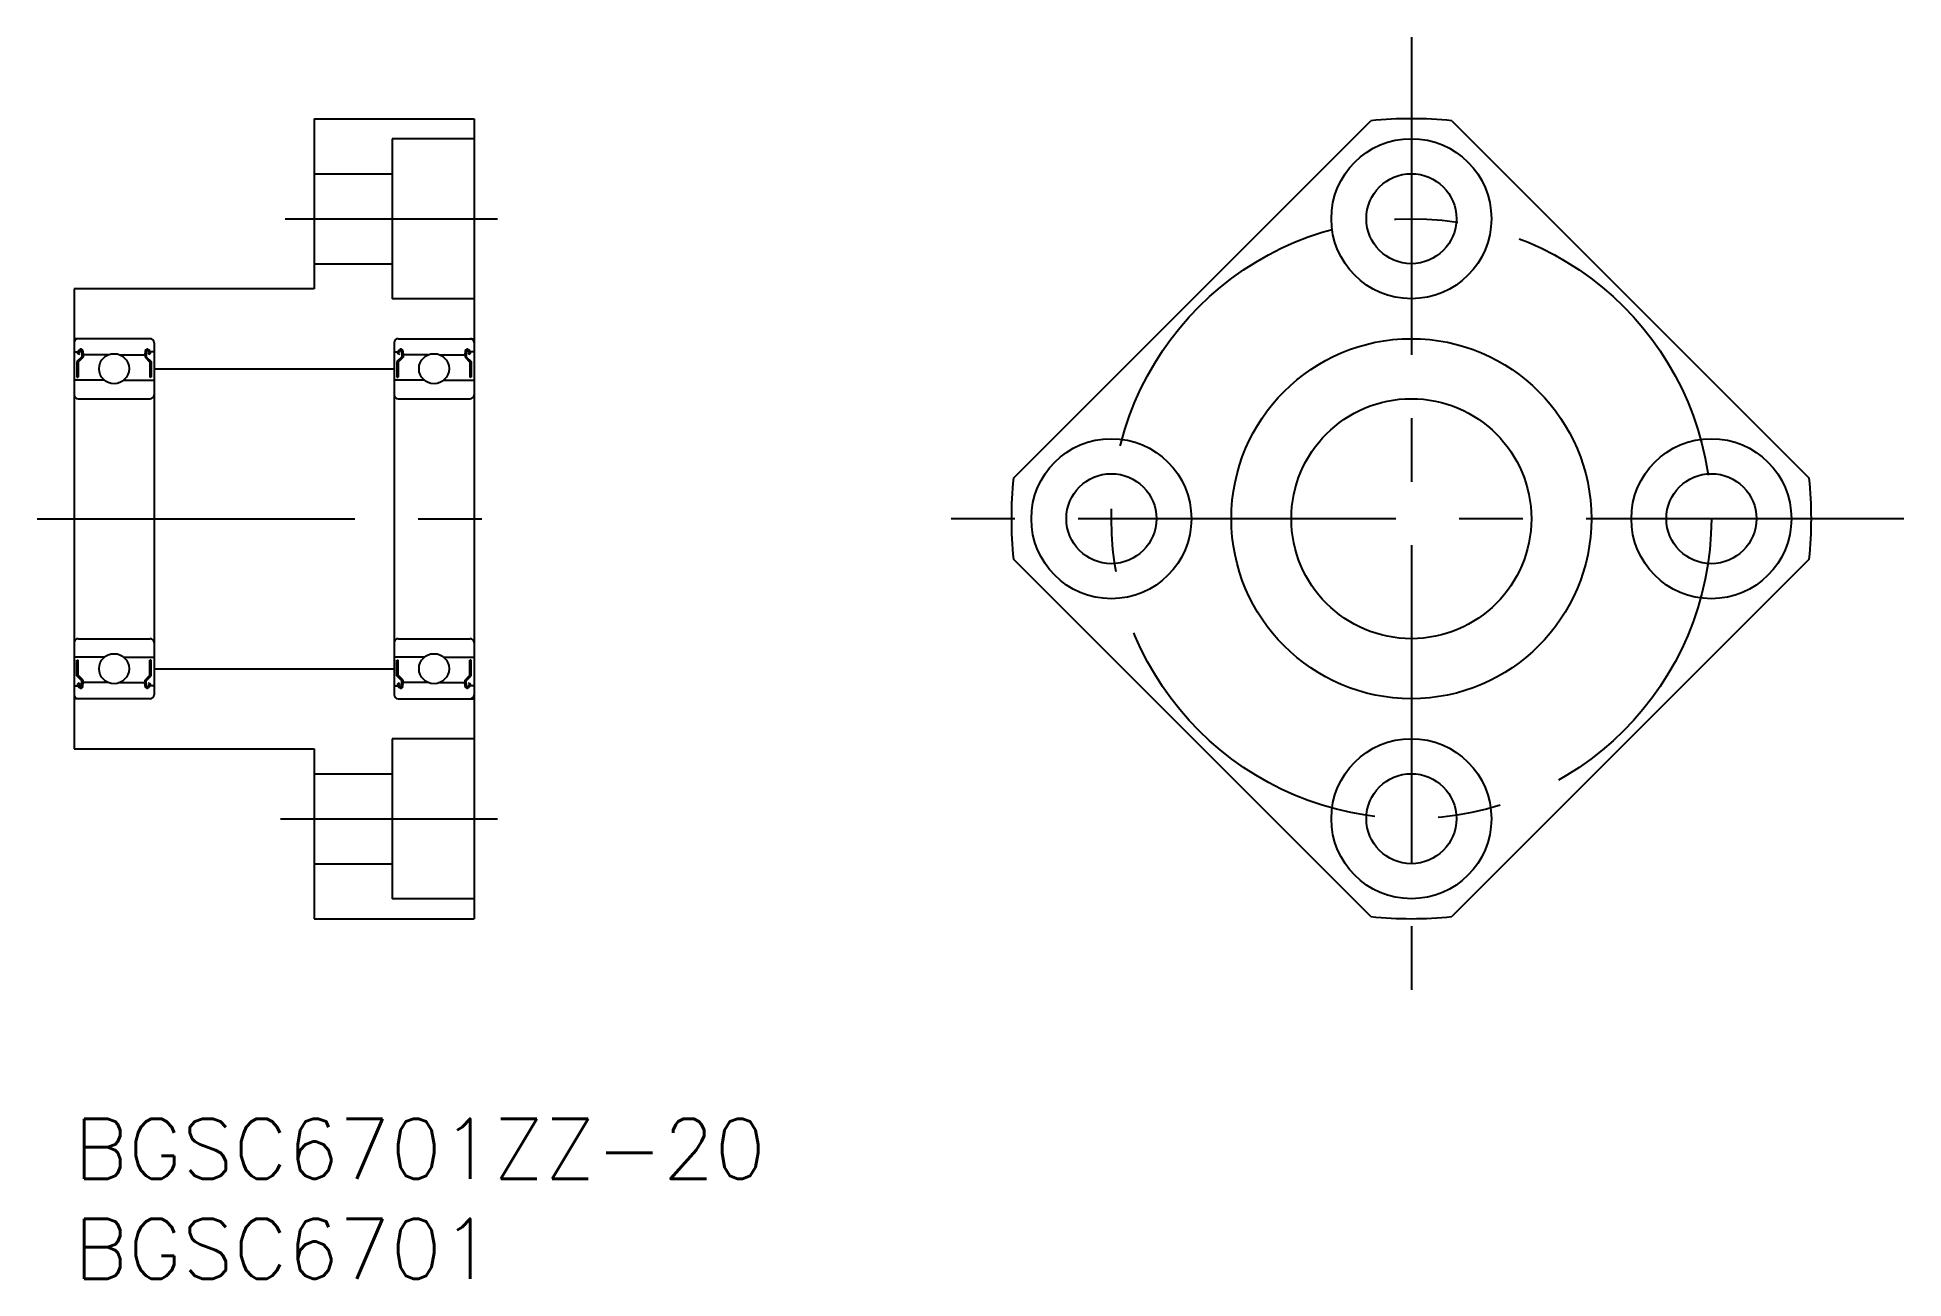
# Model space of a CAD drawing. Extents: x -1.8 to 91.5, y -8 to 54.1.
import ezdxf

# ---------------------------------------------------------------- set-up
doc = ezdxf.new("R2010")
doc.units = 0
doc.header["$LTSCALE"] = 0.5
doc.linetypes.add('CENTER', pattern=[50.8, 31.75, -6.35, 6.35, -6.35])
doc.layers.get('0').update_dxf_attribs({"linetype": 'CONTINUOUS'})
for name, color, linetype in [('MSM_CENTER', 1, 'CENTER'), ('MSM_CONTINUOUS', 7, 'CONTINUOUS'), ('MSM_PART_NUMBER', 7, 'CONTINUOUS')]:
    doc.layers.add(name, color=color, linetype=linetype)
doc.styles.get("Standard").update_dxf_attribs({"font": 'txt.shx', "height": 3, "bigfont": 'bigfont.shx'})

# ---------------------------------------------------------------- blocks, each defined once
blk = doc.blocks.new('*U1')
at = {"layer": 'MSM_PART_NUMBER'}
blk.add_text('BGSC6701ZZ-20', height=3, dxfattribs=at).set_placement((0, -3))
blk = doc.blocks.new('*U2')
at = {"layer": 'MSM_PART_NUMBER'}
blk.add_text('BGSC6701', height=3, dxfattribs=at).set_placement((0, -8))

msp = doc.modelspace()

# ---------------------------------------------------------------- linework, layer by layer
for p, q in [((12, 50), (20, 50)), ((12, 50), (12, 41.5)), ((20, 50), (20, 10)), ((46.97, 32.023), (64.845, 49.897)), ((68.891, 49.897), (86.765, 32.023)), ((20, 49), (15.9, 49)), ((15.9, 49), (15.9, 41)), ((12, 47.25), (15.9, 47.25)), ((12, 42.75), (15.9, 42.75)), ((0, 41.5), (0, 18.5)), ((12, 41.5), (0, 41.5)), ((20, 41), (15.9, 41)), ((3.8, 39), (0, 39)), ((0, 38.35), (0.183, 38.35)), ((0.033, 38.35), (0.183, 38.35)), ((0.185, 38.354), (0.26, 38.443)), ((0.232, 38.308), (0.318, 38.41)), ((0.282, 38.266), (0.232, 38.308)), ((0.24, 38.216), (0.282, 38.266)), ((0.371, 38.392), (0.385, 38.1)), ((0.436, 38.387), (0.453, 38.19)), ((3.564, 38.387), (3.547, 38.19)), ((3.629, 38.392), (3.615, 38.1)), ((3.768, 38.308), (3.682, 38.41)), ((3.718, 38.266), (3.768, 38.308)), ((3.76, 38.216), (3.718, 38.266)), ((3.815, 38.354), (3.74, 38.443)), ((4, 38.35), (3.817, 38.35)), ((3.967, 38.35), (3.817, 38.35)), ((4, 38.8), (4, 21.2)), ((16, 38.8), (16, 21.2)), ((16, 38.35), (16.183, 38.35)), ((16.033, 38.35), (16.183, 38.35)), ((16.185, 38.354), (16.26, 38.443)), ((16.2, 39), (20, 39)), ((16.232, 38.308), (16.318, 38.41)), ((16.282, 38.266), (16.232, 38.308)), ((16.24, 38.216), (16.282, 38.266)), ((16.371, 38.392), (16.385, 38.1)), ((16.436, 38.387), (16.453, 38.19)), ((19.564, 38.387), (19.547, 38.19)), ((19.629, 38.392), (19.615, 38.1)), ((19.768, 38.308), (19.682, 38.41)), ((19.718, 38.266), (19.768, 38.308)), ((19.76, 38.216), (19.718, 38.266)), ((19.815, 38.354), (19.74, 38.443)), ((20, 38.35), (19.817, 38.35)), ((19.967, 38.35), (19.817, 38.35)), ((0.385, 38.1), (0.141, 37.856)), ((0.141, 37.856), (0.141, 37.08)), ((0.24, 38.216), (0.194, 38.255)), ((0.45, 38.073), (0.206, 37.829)), ((0.206, 37.829), (0.206, 37.08)), ((0.45, 38.226), (0.45, 38.073)), ((1.706, 38.19), (0.453, 38.19)), ((2.294, 38.19), (3.547, 38.19)), ((3.55, 38.226), (3.55, 38.073)), ((3.55, 38.073), (3.794, 37.829)), ((3.615, 38.1), (3.859, 37.856)), ((3.76, 38.216), (3.806, 38.255)), ((3.794, 37.829), (3.794, 37.08)), ((3.859, 37.856), (3.859, 37.08)), ((4, 37.5), (16, 37.5)), ((16.385, 38.1), (16.141, 37.856)), ((16.141, 37.856), (16.141, 37.08)), ((16.24, 38.216), (16.194, 38.255)), ((16.45, 38.073), (16.206, 37.829)), ((16.206, 37.829), (16.206, 37.08)), ((16.45, 38.226), (16.45, 38.073)), ((17.706, 38.19), (16.453, 38.19)), ((18.294, 38.19), (19.547, 38.19)), ((19.55, 38.226), (19.55, 38.073)), ((19.55, 38.073), (19.794, 37.829)), ((19.615, 38.1), (19.859, 37.856)), ((19.76, 38.216), (19.806, 38.255)), ((19.794, 37.829), (19.794, 37.08)), ((19.859, 37.856), (19.859, 37.08)), ((1.513, 36.93), (0, 36.93)), ((0.141, 37.08), (0.206, 37.08)), ((2.487, 36.93), (4, 36.93)), ((3.859, 37.08), (3.794, 37.08)), ((17.513, 36.93), (16, 36.93)), ((16.141, 37.08), (16.206, 37.08)), ((18.487, 36.93), (20, 36.93)), ((19.859, 37.08), (19.794, 37.08)), ((0.2, 36), (3.8, 36)), ((16.2, 36), (19.8, 36)), ((64.845, 10.103), (46.97, 27.977)), ((86.765, 27.977), (68.891, 10.103)), ((0.2, 24), (3.8, 24)), ((16.2, 24), (19.8, 24)), ((1.513, 23.07), (0, 23.07)), ((0.141, 22.144), (0.141, 22.92)), ((0.141, 22.92), (0.206, 22.92)), ((0.206, 22.171), (0.206, 22.92)), ((2.487, 23.07), (4, 23.07)), ((3.794, 22.171), (3.794, 22.92)), ((3.859, 22.92), (3.794, 22.92)), ((3.859, 22.144), (3.859, 22.92)), ((4, 22.5), (16, 22.5)), ((17.513, 23.07), (16, 23.07)), ((16.141, 22.144), (16.141, 22.92)), ((16.141, 22.92), (16.206, 22.92)), ((16.206, 22.171), (16.206, 22.92)), ((18.487, 23.07), (20, 23.07)), ((19.794, 22.171), (19.794, 22.92)), ((19.859, 22.92), (19.794, 22.92)), ((19.859, 22.144), (19.859, 22.92)), ((0, 21.65), (0.183, 21.65)), ((0.033, 21.65), (0.183, 21.65)), ((0.385, 21.9), (0.141, 22.144)), ((0.185, 21.646), (0.26, 21.557)), ((0.24, 21.784), (0.194, 21.745)), ((0.45, 21.927), (0.206, 22.171)), ((0.282, 21.734), (0.232, 21.692)), ((0.232, 21.692), (0.318, 21.59)), ((0.24, 21.784), (0.282, 21.734)), ((0.371, 21.608), (0.385, 21.9)), ((0.436, 21.613), (0.453, 21.81)), ((0.45, 21.774), (0.45, 21.927)), ((1.706, 21.81), (0.453, 21.81)), ((2.294, 21.81), (3.547, 21.81)), ((3.564, 21.613), (3.547, 21.81)), ((3.55, 21.927), (3.794, 22.171)), ((3.55, 21.774), (3.55, 21.927)), ((3.615, 21.9), (3.859, 22.144)), ((3.629, 21.608), (3.615, 21.9)), ((3.768, 21.692), (3.682, 21.59)), ((3.76, 21.784), (3.718, 21.734)), ((3.718, 21.734), (3.768, 21.692)), ((3.815, 21.646), (3.74, 21.557)), ((3.76, 21.784), (3.806, 21.745)), ((4, 21.65), (3.817, 21.65)), ((3.967, 21.65), (3.818, 21.65)), ((16, 21.65), (16.183, 21.65)), ((16.033, 21.65), (16.183, 21.65)), ((16.385, 21.9), (16.141, 22.144)), ((16.185, 21.646), (16.26, 21.557)), ((16.24, 21.784), (16.194, 21.745)), ((16.45, 21.927), (16.206, 22.171)), ((16.282, 21.734), (16.232, 21.692)), ((16.232, 21.692), (16.318, 21.59)), ((16.24, 21.784), (16.282, 21.734)), ((16.371, 21.608), (16.385, 21.9)), ((16.436, 21.613), (16.453, 21.81)), ((16.45, 21.774), (16.45, 21.927)), ((17.706, 21.81), (16.453, 21.81)), ((18.294, 21.81), (19.547, 21.81)), ((19.564, 21.613), (19.547, 21.81)), ((19.55, 21.927), (19.794, 22.171)), ((19.55, 21.774), (19.55, 21.927)), ((19.615, 21.9), (19.859, 22.144)), ((19.629, 21.608), (19.615, 21.9)), ((19.768, 21.692), (19.682, 21.59)), ((19.76, 21.784), (19.718, 21.734)), ((19.718, 21.734), (19.768, 21.692)), ((19.815, 21.646), (19.74, 21.557)), ((19.76, 21.784), (19.806, 21.745)), ((20, 21.65), (19.817, 21.65)), ((19.967, 21.65), (19.817, 21.65)), ((3.8, 21), (0, 21)), ((16.2, 21), (20, 21)), ((20, 19), (15.9, 19)), ((15.9, 19), (15.9, 11)), ((0, 18.5), (12, 18.5)), ((12, 18.5), (12, 10)), ((12, 17.25), (15.9, 17.25)), ((12, 12.75), (15.9, 12.75)), ((20, 11), (15.9, 11)), ((12, 10), (20, 10))]:
    msp.add_line(p, q)
for centre, radius in [((66.868, 45), 4), ((66.868, 45), 2.25), ((66.868, 30), 9), ((2, 37.5), 0.75), ((18, 37.5), 0.75), ((66.868, 30), 6), ((51.868, 30), 4), ((81.868, 30), 4), ((51.868, 30), 2.25), ((81.868, 30), 2.25), ((2, 22.5), 0.75), ((18, 22.5), 0.75), ((66.868, 15), 4), ((66.868, 15), 2.25)]:
    msp.add_circle(centre, radius)
for centre, radius, start, end in [((66.868, 30), 20, 84.19497, 95.80503), ((0.2, 38.8), 0.2, 90, 180), ((0.239, 38.309), 0.07, 140.00022, 230.08482), ((0.337, 38.378), 0.1, 4.99676, 140.00022), ((0.341, 38.391), 0.03, 2.81982, 140.00331), ((3.663, 38.378), 0.1, 39.99978, 175.00324), ((3.659, 38.391), 0.03, 39.99669, 177.18018), ((3.8, 38.8), 0.2, 0, 90), ((3.761, 38.309), 0.07, 309.91518, 39.99978), ((16.2, 38.8), 0.2, 90, 180), ((16.239, 38.309), 0.07, 140.00022, 230.08482), ((16.337, 38.378), 0.1, 4.99676, 140.00022), ((16.341, 38.391), 0.03, 2.81982, 140.00331), ((19.663, 38.378), 0.1, 39.99978, 175.00324), ((19.659, 38.391), 0.03, 39.99669, 177.18018), ((19.8, 38.8), 0.2, 0, 90), ((19.761, 38.309), 0.07, 309.91518, 39.99978), ((0.2, 36.2), 0.2, 180, 270), ((3.8, 36.2), 0.2, 270, 0), ((16.2, 36.2), 0.2, 180, 270), ((19.8, 36.2), 0.2, 270, 0), ((66.868, 30), 20, 174.19497, 185.80503), ((66.868, 30), 20, 354.19497, 5.80503), ((0.2, 23.8), 0.2, 90, 180), ((3.8, 23.8), 0.2, 0, 90), ((16.2, 23.8), 0.2, 90, 180), ((19.8, 23.8), 0.2, 0, 90), ((0.239, 21.691), 0.07, 129.91518, 219.99978), ((0.337, 21.622), 0.1, 219.99978, 355.00324), ((0.341, 21.609), 0.03, 219.99669, 357.18018), ((3.663, 21.622), 0.1, 184.99676, 320.00022), ((3.659, 21.609), 0.03, 182.81982, 320.00331), ((3.761, 21.691), 0.07, 320.00022, 50.08482), ((16.239, 21.691), 0.07, 129.91518, 219.99978), ((16.337, 21.622), 0.1, 219.99978, 355.00324), ((16.341, 21.609), 0.03, 219.99669, 357.18018), ((19.663, 21.622), 0.1, 184.99676, 320.00022), ((19.659, 21.609), 0.03, 182.81982, 320.00331), ((19.761, 21.691), 0.07, 320.00022, 50.08482), ((0.2, 21.2), 0.2, 180, 270), ((3.8, 21.2), 0.2, 270, 0), ((16.2, 21.2), 0.2, 180, 270), ((19.8, 21.2), 0.2, 270, 0), ((66.868, 30), 20, 264.19497, 275.80503)]:
    msp.add_arc(centre, radius, start, end)
at = {"layer": 'MSM_CENTER'}
for p, q in [((66.868, 54.067), (66.868, 5.933)), ((10.55, 45), (21.176, 45)), ((-1.835, 30), (21.238, 30)), ((91.484, 30), (42.252, 30)), ((10.324, 15), (21.176, 15))]:
    msp.add_line(p, q, dxfattribs=at)
msp.add_circle((66.868, 30), 15, dxfattribs=at)

# ---------------------------------------------------------------- block references
at = {"layer": 'MSM_CONTINUOUS'}
for name in ['*U1', '*U2']:
    msp.add_blockref(name, (0, 0), dxfattribs=at)

doc.saveas('drawing.dxf')
